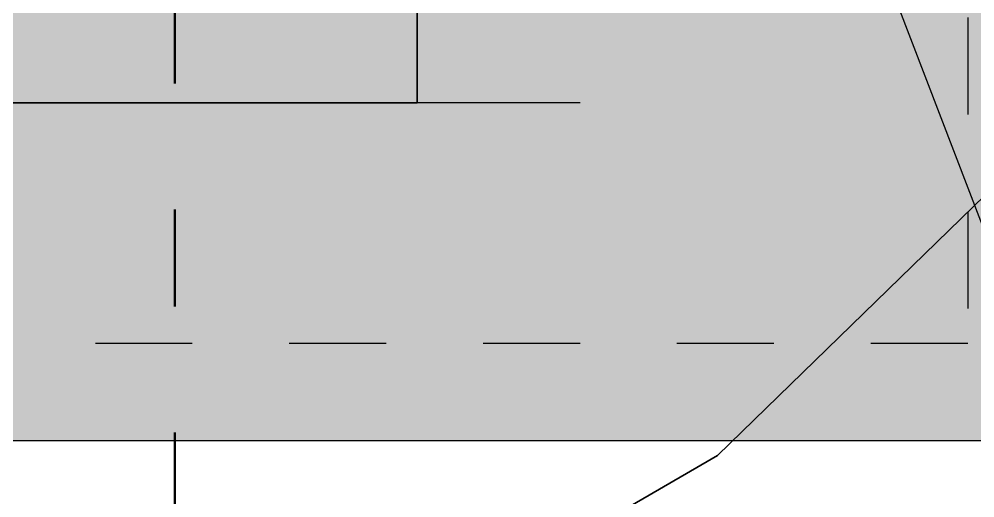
# Model space of a CAD drawing. Header units: centimetres. Extents: x 0.3 to 84.3, y 0.3 to 59.7.
# Drawn here: x 62.309 to 63.295, y 10.637 to 11.13 of the extents above; entities that cross this region are included whole.
import ezdxf

# ---------------------------------------------------------------- set-up
doc = ezdxf.new("R2010")
doc.units = ezdxf.units.CM
for name, pattern in [('AUSGEZOGEN', [0]), ('KURZGESTRICHELT', [0.25, 0.15, -0.1]), ('LINIE_17', [0.05, 0, -0.05]), ('LINIE_23', [0.79, 0.4, -0.13, 0, -0.13, 0, -0.13]), ('PHANTOM', [63.5, 31.75, -6.35, 6.35, -6.35, 6.35, -6.35]), ('PUNKT', [6.35, 0, -6.35]), ('RAND', [44.45, 12.7, -6.35, 12.7, -6.35, 0, -6.35]), ('VERDECKT', [9.525, 6.35, -3.175])]:
    doc.linetypes.add(name, pattern=pattern)
for name, color, linetype, lineweight in [('Bauachsen grob', 7, 'RAND', 25), ('Baulinien_ Parzellenabstand', 7, 'RAND', 35), ('Beton verdeckt vorne', 7, 'KURZGESTRICHELT', 25), ('Bodenplatte', 7, 'AUSGEZOGEN', 35), ('Daemmung', 7, 'AUSGEZOGEN', 35), ('Decke', 7, 'AUSGEZOGEN', 35), ('Holz Fassadenverkleidung', 7, 'AUSGEZOGEN', 35), ('Konstruktion oben', 7, 'VERDECKT', 25), ('Spengler', 7, 'AUSGEZOGEN', 35)]:
    doc.layers.add(name, color=color, linetype=linetype, lineweight=lineweight)

msp = doc.modelspace()

# ---------------------------------------------------------------- hatches: boundary and pattern name
at = {"layer": 'Spengler', "linetype": 'AUSGEZOGEN', "lineweight": 25, "true_color": 0xfafafa}
msp.add_hatch(color=7, dxfattribs=at).paths.add_polyline_path([(57, 10.696), (63.388, 10.696), (63.388, 15.698), (63.288, 15.698), (63.288, 15.618), (62.8, 15.618), (62.8, 12.0786), (63.1, 12.0786), (63.1, 11.26), (62.4454, 11.26), (62.3654, 11.26), (62.3654, 11.644), (57, 11.644)])

# ---------------------------------------------------------------- linework, layer by layer
at = {"layer": 'Bauachsen grob', "color": 32, "linetype": 'LINIE_23', "lineweight": 50, "true_color": 0xc36e14}
msp.add_line((62.47, 1.394), (62.47, 57.974), dxfattribs=at)
at = {"layer": 'Baulinien_ Parzellenabstand', "color": 240, "linetype": 'RAND', "lineweight": 35}
for p, q in [((68.93486, 16.42805), (63.02974, 10.68031)), ((63.02974, 10.68031), (54.75926, 5.90594))]:
    msp.add_line(p, q, dxfattribs=at)
at = {"layer": 'Beton verdeckt vorne', "color": 7, "linetype": 'VERDECKT', "lineweight": 25}
for p, q in [((62.72, 11.044), (62.72, 11.564)), ((56.9, 11.044), (62.72, 11.044))]:
    msp.add_line(p, q, dxfattribs=at)
at = {"layer": 'Bodenplatte', "color": 92, "linetype": 'VERDECKT', "lineweight": 35, "true_color": 0x00c600}
for p in [(62.72, 15.818), (31.34, 11.044)]:
    msp.add_line(p, (62.72, 11.044), dxfattribs=at)
at = {"layer": 'Daemmung', "color": 7, "linetype": 'VERDECKT', "lineweight": 25}
msp.add_line((62.888, 11.044), (62.72, 11.044), dxfattribs=at)
at = {"layer": 'Decke', "color": 96, "linetype": 'PHANTOM', "lineweight": 35, "true_color": 0x006e00}
for p in [(62.72, 11.564), (31.34, 11.044)]:
    msp.add_line(p, (62.72, 11.044), dxfattribs=at)
at = {"layer": 'Holz Fassadenverkleidung', "color": 7, "linetype": 'LINIE_17', "lineweight": 25}
for p, q in [((63.288, 47.732), (63.288, 10.796)), ((63.288, 10.796), (31.092, 10.796))]:
    msp.add_line(p, q, dxfattribs=at)
at = {"layer": 'Konstruktion oben', "color": 7, "linetype": 'PUNKT', "lineweight": 35}
for p in [(63.288, 47.732), (31.092, 10.796)]:
    msp.add_line(p, (63.288, 10.796), dxfattribs=at)
at = {"layer": 'Spengler', "color": 7, "linetype": 'AUSGEZOGEN', "lineweight": 25}
for p, q in [((63.388, 10.696), (63.216, 11.144)), ((44.78, 10.696), (63.388, 10.696))]:
    msp.add_line(p, q, dxfattribs=at)

doc.saveas('drawing.dxf')
